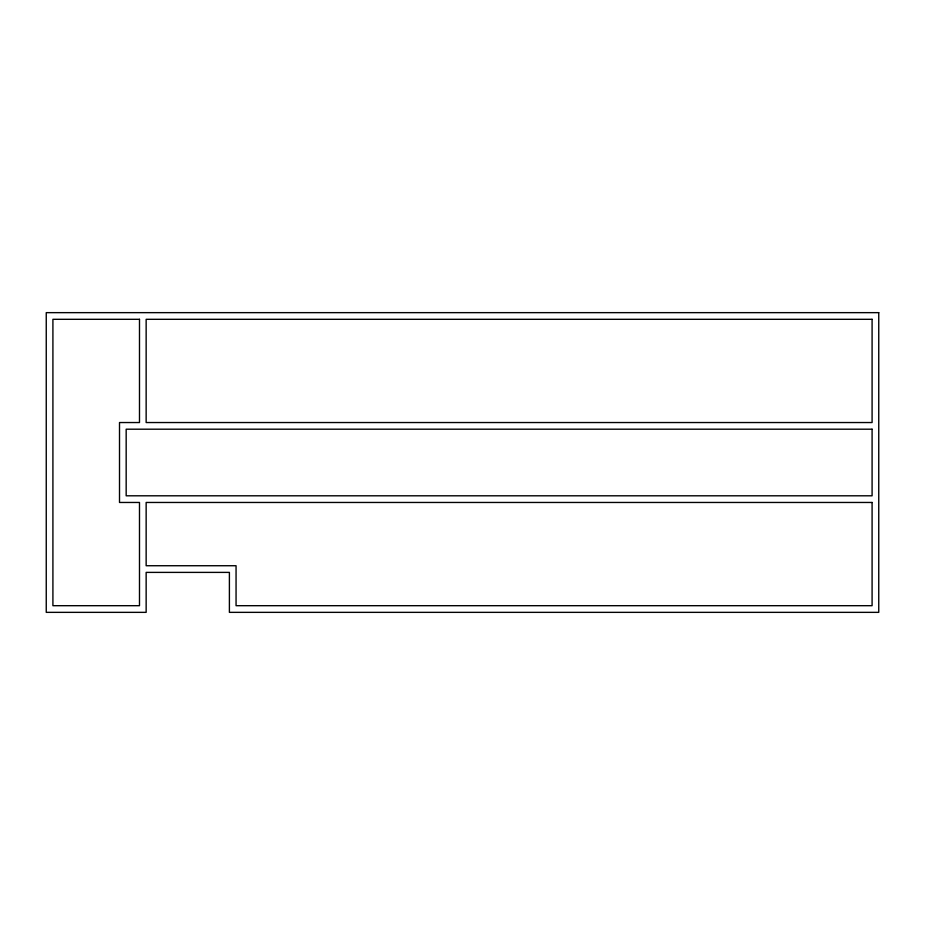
<?xml version="1.0" encoding="UTF-8"?>
<svg xmlns="http://www.w3.org/2000/svg" width="925" height="925" viewBox="0 0 925 925"><rect width="100%" height="100%" fill="white"/><g stroke="black" fill="none" stroke-linecap="round" stroke-linejoin="round"><path stroke-width="1.39" d="M878.75 312.65L46.25 312.65L46.25 612.35L146.15 612.35L146.15 572.39L229.4 572.39L229.4 612.35L878.75 612.35L878.75 312.65M139.49 319.31L52.91 319.31L52.91 605.69L139.49 605.69L139.49 502.46L119.51 502.46L119.51 422.54L139.49 422.54L139.49 319.31M872.09 319.31L146.15 319.31L146.15 422.54L872.09 422.54L872.09 319.31M872.09 429.2L126.17 429.2L126.17 495.8L872.09 495.8L872.09 429.2M872.09 502.46L146.15 502.46L146.15 565.73L236.06 565.73L236.06 605.69L872.09 605.69L872.09 502.46"/></g></svg>
